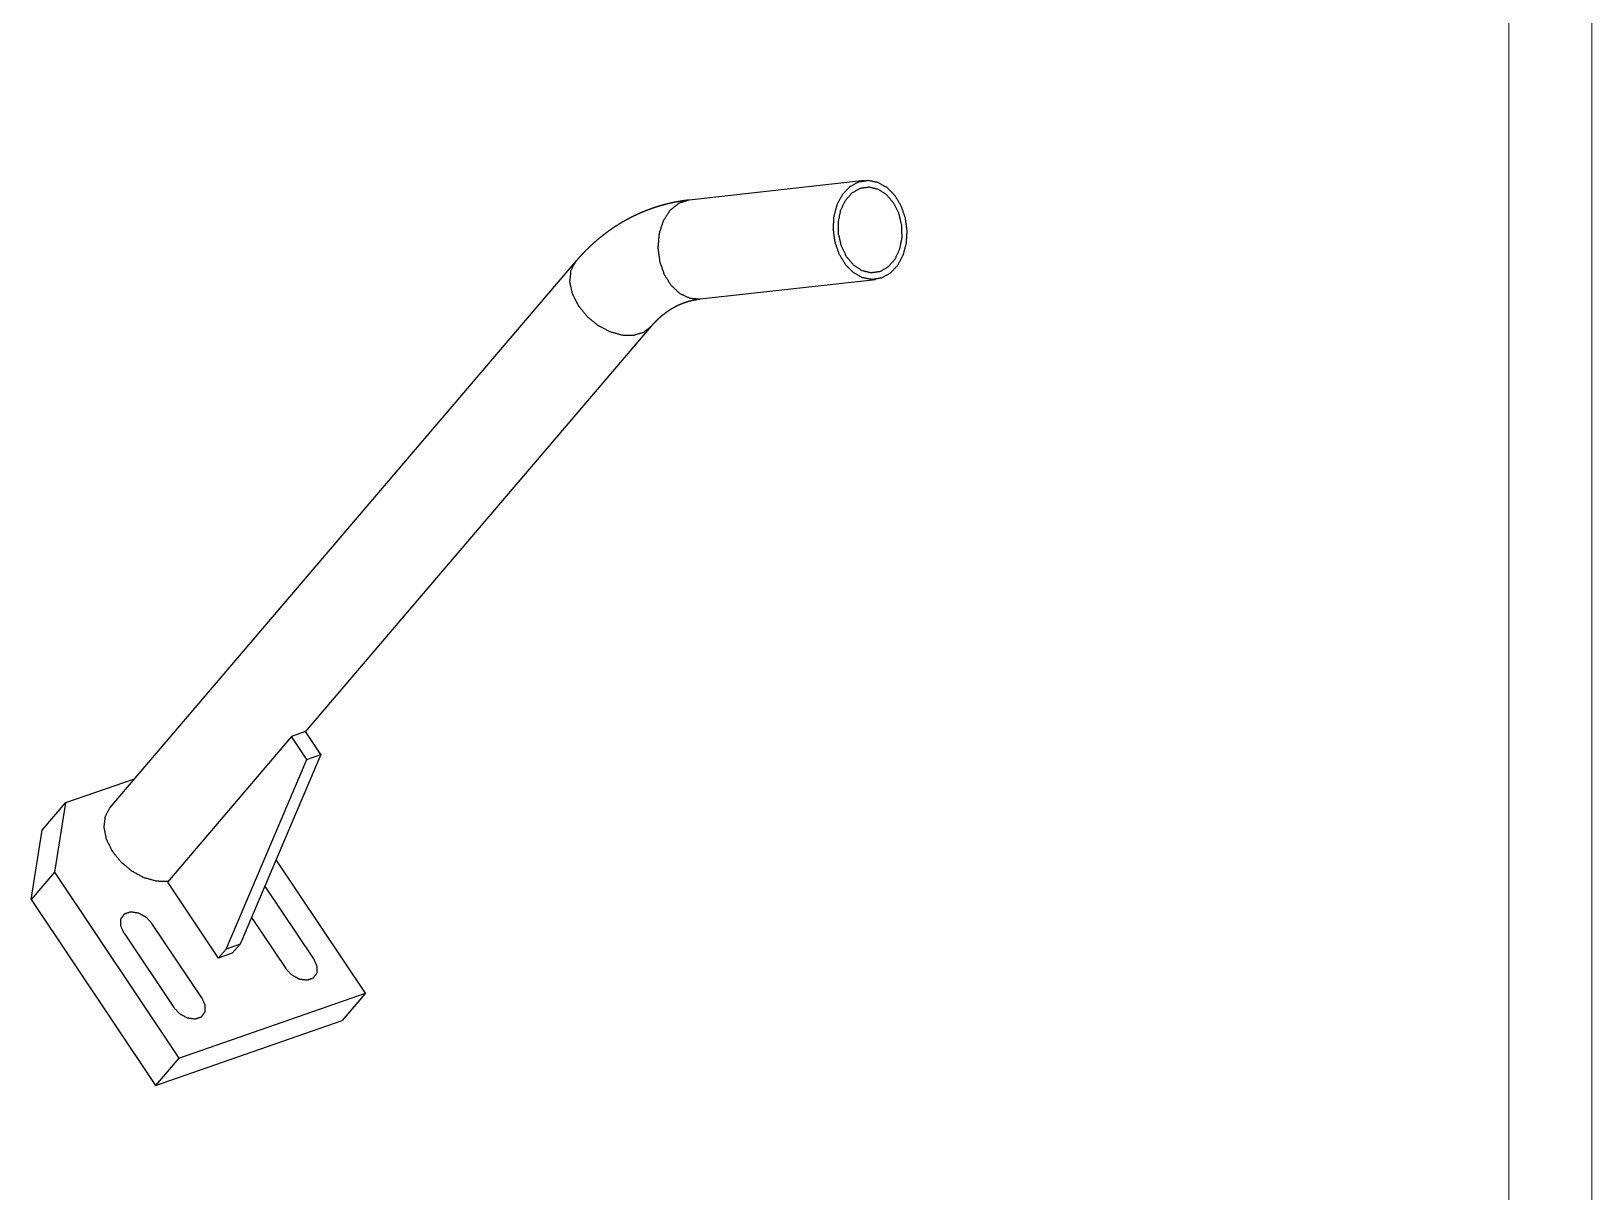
# Model space of a CAD drawing. Header units: millimetres. Extents: x 0 to 420, y 0 to 297.
# Drawn here: x 325.9 to 420, y 69.9 to 139.9 of the extents above; entities that cross this region are included whole.
import ezdxf

# ---------------------------------------------------------------- set-up
doc = ezdxf.new("R2010")
doc.units = ezdxf.units.MM
doc.layers.add('101', color=7, linetype='Continuous', true_color=0xffffff)

msp = doc.modelspace()

# ---------------------------------------------------------------- linework, layer by layer
at = {"layer": '101', "color": 133, "linetype": 'Continuous', "lineweight": 18}
for p, q in [((420, 0), (420, 297)), ((415, 5), (415, 292))]:
    msp.add_line(p, q, dxfattribs=at)
at = {"layer": '101', "color": 151, "linetype": 'Continuous', "lineweight": 25}
for p, q in [((376.157, 130.899), (365.582, 129.719)), ((358.741, 126.011), (330.663, 93.104)), ((366.247, 123.756), (376.823, 124.936)), ((342.451, 97.676), (363.305, 122.117)), ((332.122, 94.814), (327.991, 93.379)), ((326.587, 91.734), (327.991, 93.379)), ((327.991, 93.379), (327.321, 89.203)), ((325.918, 87.558), (326.587, 91.734)), ((346.067, 81.914), (340.681, 89.957)), ((327.321, 89.203), (325.918, 87.558)), ((327.321, 89.203), (334.819, 78.007)), ((325.918, 87.558), (333.415, 76.362)), ((342.947, 83.985), (340.006, 88.377)), ((336.199, 81.641), (333.199, 86.119)), ((339.197, 86.48), (341.26, 83.399)), ((331.512, 85.533), (334.512, 81.055)), ((334.819, 78.007), (346.067, 81.914)), ((346.067, 81.914), (344.663, 80.269)), ((333.415, 76.362), (344.663, 80.269)), ((334.819, 78.007), (333.415, 76.362))]:
    msp.add_line(p, q, dxfattribs=at)
at = {"layer": '101', "color": 72, "linetype": 'Continuous', "lineweight": 25}
for p, q in [((341.618, 97.386), (334.13, 88.611)), ((342.461, 97.679), (341.618, 97.386)), ((342.543, 96.004), (341.618, 97.386)), ((343.387, 96.297), (342.461, 97.679)), ((337.666, 84.578), (342.543, 96.004)), ((343.387, 96.297), (338.51, 84.871)), ((342.543, 96.004), (343.387, 96.297)), ((334.13, 88.611), (337.198, 84.03)), ((338.51, 84.871), (337.666, 84.578)), ((338.042, 84.323), (338.51, 84.871)), ((337.198, 84.03), (337.666, 84.578)), ((338.042, 84.323), (337.198, 84.03))]:
    msp.add_line(p, q, dxfattribs=at)
at = {"layer": '101', "color": 151, "linetype": 'Continuous', "lineweight": 25}
for points, knots in [([(374.381, 127.185), (374.631, 126.459), (375.008, 125.833), (375.486, 125.349), (376.033, 125.04), (376.61, 124.926), (377.18, 125.017), (377.702, 125.306), (378.142, 125.772), (378.469, 126.385), (378.661, 127.102), (378.706, 127.875), (378.599, 128.65), (378.349, 129.376), (377.972, 130.002), (377.494, 130.487), (376.948, 130.796), (376.37, 130.909), (375.801, 130.818), (375.278, 130.53), (374.839, 130.063), (374.511, 129.451), (374.319, 128.733), (374.275, 127.961), (374.381, 127.185)], [0, 0, 0.046789, 0.091346, 0.132817, 0.17108, 0.206946, 0.242086, 0.278453, 0.317523, 0.359855, 0.405108, 0.452281, 0.5, 0.54679, 0.591347, 0.632817, 0.671079, 0.706947, 0.742086, 0.778451, 0.817523, 0.859855, 0.905107, 0.952281, 1, 1]), ([(375.893, 130.431), (375.402, 130.151), (374.999, 129.689), (374.717, 129.084), (374.579, 128.384), (374.596, 127.647), (374.766, 126.932), (375.076, 126.296), (375.5, 125.792), (376.005, 125.46), (376.549, 125.327), (377.088, 125.404), (377.578, 125.685), (377.981, 126.146), (378.263, 126.751), (378.401, 127.451), (378.384, 128.188), (378.214, 128.904), (377.904, 129.539), (377.48, 130.044), (376.976, 130.376), (376.432, 130.508), (375.893, 130.431)], [0, 0, 0.039778, 0.082875, 0.129842, 0.180019, 0.231919, 0.283666, 0.333417, 0.379788, 0.422284, 0.461679, 0.5, 0.539778, 0.582875, 0.629842, 0.680019, 0.731919, 0.783666, 0.833417, 0.879786, 0.922285, 0.961677, 1, 1]), ([(365.582, 129.719), (365.406, 129.698), (365.23, 129.674), (364.948, 129.628), (364.668, 129.575), (364.39, 129.515), (364.114, 129.447), (363.841, 129.371), (363.571, 129.288), (363.303, 129.197), (363.038, 129.099), (362.776, 128.994), (362.517, 128.882), (362.261, 128.762), (362.008, 128.635), (361.758, 128.501), (361.512, 128.36), (361.269, 128.212), (361.03, 128.057), (360.794, 127.895), (360.562, 127.726), (360.333, 127.55), (360.109, 127.368), (359.888, 127.179), (359.672, 126.983), (359.459, 126.781), (359.251, 126.572), (359.047, 126.356), (358.848, 126.135), (358.794, 126.073), (358.741, 126.011)], [0, 0, 0.022255, 0.044497, 0.08031, 0.116091, 0.151747, 0.187382, 0.222908, 0.258421, 0.293871, 0.329319, 0.364753, 0.400194, 0.435657, 0.471146, 0.506699, 0.542286, 0.577986, 0.613733, 0.649642, 0.685608, 0.72178, 0.75802, 0.794509, 0.831078, 0.867933, 0.904882, 0.942149, 0.979526, 0.989759, 1, 1]), ([(365.582, 129.719), (364.97, 129.525), (364.436, 129.1), (364.026, 128.478), (363.772, 127.711), (363.697, 126.863), (363.806, 126.005)], [0, 0, 0.13978, 0.288368, 0.45063, 0.626431, 0.811692, 1, 1]), ([(358.741, 126.011), (358.446, 125.465), (358.376, 124.796), (358.537, 124.064), (358.914, 123.332)], [0, 0, 0.216578, 0.451079, 0.712629, 1, 1]), ([(363.806, 126.005), (364.08, 125.229), (364.498, 124.572), (365.027, 124.084), (365.626, 123.805), (366.247, 123.756)], [0, 0, 0.228194, 0.444258, 0.643812, 0.827078, 1, 1]), ([(358.914, 123.332), (359.439, 122.698), (360.087, 122.171), (360.808, 121.79), (361.545, 121.586), (362.242, 121.575), (362.844, 121.756), (363.305, 122.117)], [0, 0, 0.159782, 0.322042, 0.480298, 0.628869, 0.764206, 0.886351, 1, 1]), ([(363.305, 122.117), (363.363, 122.184), (363.422, 122.25), (363.549, 122.385), (363.677, 122.513), (363.808, 122.635), (363.94, 122.751), (364.078, 122.862), (364.216, 122.966), (364.36, 123.066), (364.505, 123.159), (364.656, 123.247), (364.809, 123.329), (364.968, 123.405), (365.128, 123.474), (365.295, 123.538), (365.464, 123.594), (365.638, 123.643), (365.815, 123.686), (365.98, 123.718), (366.147, 123.744), (366.197, 123.75), (366.247, 123.756)], [0, 0, 0.025818, 0.051376, 0.104885, 0.157285, 0.209281, 0.260237, 0.311394, 0.361622, 0.412331, 0.462245, 0.512905, 0.562979, 0.614002, 0.664675, 0.716339, 0.767972, 0.820364, 0.873052, 0.92167, 0.970803, 0.985375, 1, 1]), ([(330.663, 93.104), (330.374, 92.575), (330.296, 91.93), (330.436, 91.221), (330.783, 90.507), (331.307, 89.846), (331.965, 89.293), (332.704, 88.893), (333.463, 88.68), (334.18, 88.669)], [0, 0, 0.088388, 0.183729, 0.289715, 0.406127, 0.529818, 0.655969, 0.77924, 0.894904, 1, 1]), ([(331.512, 85.533), (331.317, 85.979), (331.328, 86.394), (331.542, 86.697), (331.917, 86.827), (332.379, 86.759), (332.837, 86.507), (333.199, 86.119)], [0, 0, 0.152433, 0.282617, 0.398859, 0.523423, 0.669891, 0.833743, 1, 1]), ([(342.947, 83.985), (343.143, 83.539), (343.132, 83.124), (342.918, 82.821), (342.543, 82.691), (342.08, 82.759), (341.623, 83.011), (341.26, 83.399)], [0, 0, 0.152434, 0.282618, 0.39886, 0.523429, 0.669889, 0.83374, 1, 1]), ([(336.199, 81.641), (336.394, 81.195), (336.384, 80.78), (336.169, 80.477), (335.794, 80.347), (335.332, 80.415), (334.874, 80.667), (334.512, 81.055)], [0, 0, 0.152433, 0.282617, 0.398859, 0.523423, 0.669891, 0.833743, 1, 1])]:
    msp.add_open_spline(points, degree=1, knots=knots, dxfattribs=at)

doc.saveas('drawing.dxf')
